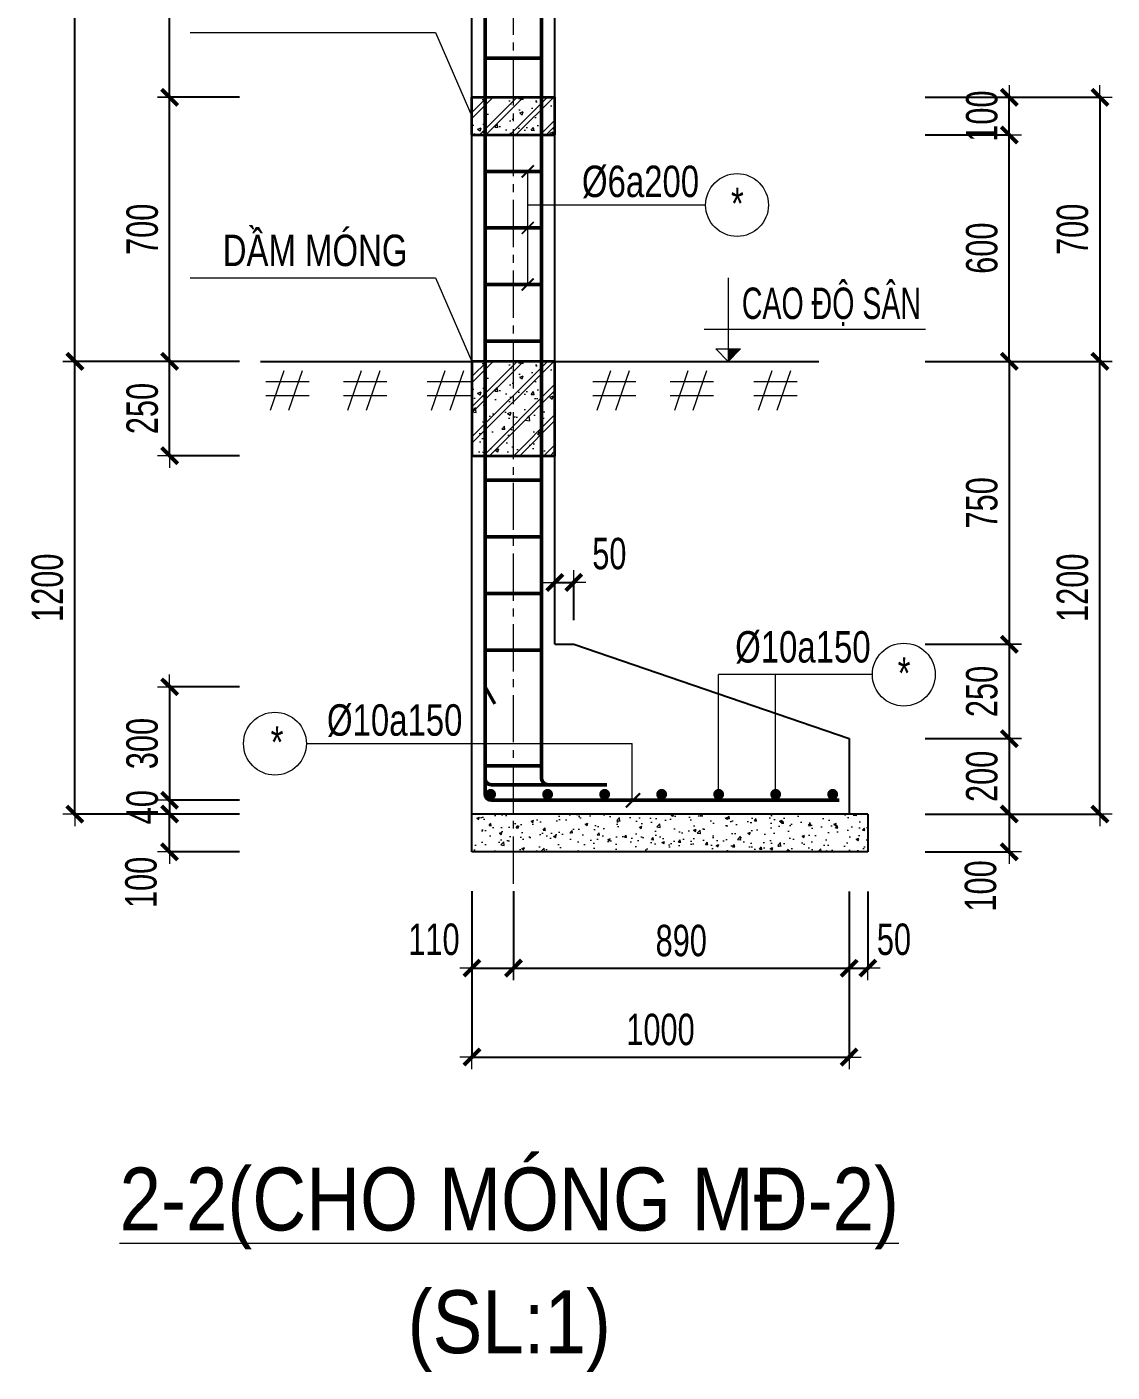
# Model space of a CAD drawing. Header units: millimetres. Extents: x 1360663 to 1465788, y -143522 to -69272.
# Drawn here: x 1406382 to 1415016, y -114816 to -104119 of the extents above; entities that cross this region are included whole.
import ezdxf
from ezdxf.enums import TextEntityAlignment as Align

# ---------------------------------------------------------------- set-up
doc = ezdxf.new("R2010")
doc.units = ezdxf.units.MM
doc.header["$MEASUREMENT"] = 0
doc.header["$PDMODE"] = 3
doc.linetypes.add('CENTER2', pattern=[1.125, 0.75, -0.125, 0.125, -0.125])
doc.layers.get('0').update_dxf_attribs({"lineweight": 18})
for name, color, linetype, lineweight in [('CDC_01.AXIS', 160, 'CENTER2', 13), ('CDC_02.DIM', 1, 'Continuous', 18), ('CDC_03.BORDER', 3, 'Continuous', 25), ('CDC_05.STEEL', 4, 'Continuous', 50), ('CDC_06.TEXT', 2, 'Continuous', 18), ('CDC_09.COLUMN', 4, 'Continuous', 35), ('CDC_10.HATCH', 251, 'Continuous', 9), ('CDC_11.NOTE', 8, 'Continuous', 18), ('CDC_14.STEELNUM', 9, 'Continuous', 18)]:
    doc.layers.add(name, color=color, linetype=linetype, lineweight=lineweight)
doc.styles.add('1', font='arial.ttf', dxfattribs={"width": 0.7})
doc.styles.add('ARIAL', font='arial.ttf', dxfattribs={"width": 0.85})
doc.styles.add('SMTEXT', font='arial.ttf', dxfattribs={"width": 0.7})
doc.dimstyles.new('X3', dxfattribs={"dimtxt": 250, "dimasz": 0.8, "dimexe": 0, "dimexo": 0, "dimgap": 90, "dimtad": 1, "dimdec": 0, "dimlfac": 0.333333, "dimzin": 13, "dimdsep": 46, "dimtxsty": '1', "dimblk1": 'CHEO', "dimblk2": 'CHEO', "dimsah": 1, "dimcen": 0, "dimclrd": 256, "dimclre": 256, "dimclrt": 3, "dimadec": 0, "dimazin": 0, "dimtfac": 1, "dimtdec": 0, "dimtix": 1, "dimtmove": 2, "dimatfit": 3, "dimldrblk": 'CHEO', "dimfxl": 1, "dimtolj": 1, "dimtzin": 13, "dimarcsym": 0})

# ---------------------------------------------------------------- blocks, each defined once
blk = doc.blocks.new('CHEO')
at = {"layer": 'CDC_02.DIM'}
for points in [[(-121, 0), (121, 0)], [(0, 121), (0, -121)]]:
    blk.add_lwpolyline(points, dxfattribs=at)
at = {"layer": 'CDC_02.DIM', "color": 2, "const_width": 40}
blk.add_lwpolyline([(80, 80), (-80, -81)], dxfattribs=at)
blk = doc.blocks.new('*D225')
at = {"layer": 'CDC_02.DIM', "lineweight": -2, "ltscale": 5, "transparency": 16777216}
for p, q in [((1408074, -106779), (1406764, -106779)), ((1406764, -110378), (1406764, -106780)), ((1408074, -110379), (1406764, -110379))]:
    blk.add_line(p, q, dxfattribs=at)
at = {"layer": 'Defpoints', "color": 0, "ltscale": 5, "transparency": 16777216}
for p in [(1406764, -106779), (1408074, -106779), (1408074, -110379)]:
    blk.add_point(p, dxfattribs=at)
at = {"layer": 'CDC_02.DIM', "lineweight": -2, "ltscale": 5, "transparency": 16777216, "xscale": 0.8, "yscale": 0.8, "zscale": 0.8}
for p, rotation in [((1406764, -106779), 90), ((1406764, -110379), 270)]:
    blk.add_blockref('CHEO', p, dxfattribs=dict(at, rotation=rotation))
at = {"layer": 'CDC_02.DIM', "color": 3, "ltscale": 5, "transparency": 16777216, "insert": (1406546, -108579), "char_height": 250, "attachment_point": 5, "rotation": 90, "style": '1'}
blk.add_mtext('\\A1;1200', dxfattribs=at)
blk = doc.blocks.new('*D226')
at = {"layer": 'CDC_02.DIM', "lineweight": -2, "ltscale": 5, "transparency": 16777216}
for p, q in [((1408074, -104679), (1407518, -104679)), ((1407518, -106778), (1407518, -104680)), ((1408074, -106779), (1407518, -106779))]:
    blk.add_line(p, q, dxfattribs=at)
at = {"layer": 'Defpoints', "color": 0, "ltscale": 5, "transparency": 16777216}
for p in [(1407518, -104679), (1408074, -104679), (1408074, -106779)]:
    blk.add_point(p, dxfattribs=at)
at = {"layer": 'CDC_02.DIM', "lineweight": -2, "ltscale": 5, "transparency": 16777216, "xscale": 0.8, "yscale": 0.8, "zscale": 0.8}
for p, rotation in [((1407518, -104679), 90), ((1407518, -106779), 270)]:
    blk.add_blockref('CHEO', p, dxfattribs=dict(at, rotation=rotation))
at = {"layer": 'CDC_02.DIM', "color": 3, "ltscale": 5, "transparency": 16777216, "insert": (1407301, -105729), "char_height": 250, "attachment_point": 5, "rotation": 90, "style": '1'}
blk.add_mtext('\\A1;700', dxfattribs=at)
blk = doc.blocks.new('*D227')
at = {"layer": 'CDC_02.DIM', "lineweight": -2, "ltscale": 5, "transparency": 16777216}
for p, q in [((1408074, -98979), (1407518, -98979)), ((1407518, -104678), (1407518, -98980)), ((1408074, -104679), (1407518, -104679))]:
    blk.add_line(p, q, dxfattribs=at)
at = {"layer": 'Defpoints', "color": 0, "ltscale": 5, "transparency": 16777216}
for p in [(1407518, -98979), (1408074, -98979), (1408074, -104679)]:
    blk.add_point(p, dxfattribs=at)
at = {"layer": 'CDC_02.DIM', "lineweight": -2, "ltscale": 5, "transparency": 16777216, "xscale": 0.8, "yscale": 0.8, "zscale": 0.8}
for p, rotation in [((1407518, -98979), 90), ((1407518, -104679), 270)]:
    blk.add_blockref('CHEO', p, dxfattribs=dict(at, rotation=rotation))
at = {"layer": 'CDC_02.DIM', "color": 3, "ltscale": 5, "transparency": 16777216, "insert": (1407301, -101829), "char_height": 250, "attachment_point": 5, "rotation": 90, "style": '1'}
blk.add_mtext('\\A1;1900', dxfattribs=at)
blk = doc.blocks.new('*D228')
at = {"layer": 'CDC_02.DIM', "lineweight": -2, "ltscale": 5, "transparency": 16777216}
for p, q in [((1408074, -98979), (1406764, -98979)), ((1406764, -106778), (1406764, -98980)), ((1408074, -106779), (1406764, -106779))]:
    blk.add_line(p, q, dxfattribs=at)
at = {"layer": 'Defpoints', "color": 0, "ltscale": 5, "transparency": 16777216}
for p in [(1406764, -98979), (1408074, -98979), (1408074, -106779)]:
    blk.add_point(p, dxfattribs=at)
at = {"layer": 'CDC_02.DIM', "lineweight": -2, "ltscale": 5, "transparency": 16777216, "xscale": 0.8, "yscale": 0.8, "zscale": 0.8}
for p, rotation in [((1406764, -98979), 90), ((1406764, -106779), 270)]:
    blk.add_blockref('CHEO', p, dxfattribs=dict(at, rotation=rotation))
at = {"layer": 'CDC_02.DIM', "color": 3, "ltscale": 5, "transparency": 16777216, "insert": (1406546, -102879), "char_height": 250, "attachment_point": 5, "rotation": 90, "style": '1'}
blk.add_mtext('\\A1;2600', dxfattribs=at)
blk = doc.blocks.new('*D229')
at = {"layer": 'CDC_02.DIM', "lineweight": -2, "ltscale": 0.2, "transparency": 16777216}
for p, q in [((1410253, -110993), (1410253, -111604)), ((1412923, -110994), (1412923, -111604)), ((1410253, -111604), (1412922, -111604))]:
    blk.add_line(p, q, dxfattribs=at)
at = {"layer": 'Defpoints', "color": 0, "ltscale": 0.2, "transparency": 16777216}
for p in [(1410253, -110993), (1412923, -110994), (1412923, -111604)]:
    blk.add_point(p, dxfattribs=at)
at = {"layer": 'CDC_02.DIM', "lineweight": -2, "ltscale": 0.2, "transparency": 16777216, "xscale": 0.8, "yscale": 0.8, "zscale": 0.8, "rotation": 180}
blk.add_blockref('CHEO', (1410253, -111604), dxfattribs=at)
at = {"layer": 'CDC_02.DIM', "lineweight": -2, "ltscale": 0.2, "transparency": 16777216, "xscale": 0.8, "yscale": 0.8, "zscale": 0.8}
blk.add_blockref('CHEO', (1412923, -111604), dxfattribs=at)
at = {"layer": 'CDC_02.DIM', "color": 3, "ltscale": 0.2, "transparency": 16777216, "insert": (1411588, -111386), "char_height": 250, "attachment_point": 5, "style": '1'}
blk.add_mtext('\\A1;890', dxfattribs=at)
blk = doc.blocks.new('*D230')
at = {"layer": 'CDC_02.DIM', "lineweight": -2, "ltscale": 0.2, "transparency": 16777216}
for p, q in [((1409923, -110993), (1409923, -111604)), ((1410253, -110993), (1410253, -111604)), ((1409923, -111604), (1410252, -111604))]:
    blk.add_line(p, q, dxfattribs=at)
at = {"layer": 'Defpoints', "color": 0, "ltscale": 0.2, "transparency": 16777216}
for p in [(1409923, -110993), (1410253, -110993), (1410253, -111604)]:
    blk.add_point(p, dxfattribs=at)
at = {"layer": 'CDC_02.DIM', "lineweight": -2, "ltscale": 0.2, "transparency": 16777216, "xscale": 0.8, "yscale": 0.8, "zscale": 0.8, "rotation": 180}
blk.add_blockref('CHEO', (1409923, -111604), dxfattribs=at)
at = {"layer": 'CDC_02.DIM', "lineweight": -2, "ltscale": 0.2, "transparency": 16777216, "xscale": 0.8, "yscale": 0.8, "zscale": 0.8}
blk.add_blockref('CHEO', (1410253, -111604), dxfattribs=at)
at = {"layer": 'CDC_02.DIM', "color": 3, "ltscale": 0.2, "transparency": 16777216, "insert": (1409621, -111376), "char_height": 250, "attachment_point": 5, "style": '1'}
blk.add_mtext('\\A1;110', dxfattribs=at)
blk = doc.blocks.new('*D231')
at = {"layer": 'CDC_02.DIM', "lineweight": -2, "ltscale": 0.2, "transparency": 16777216}
for p, q in [((1412923, -110994), (1412923, -111604)), ((1413073, -110994), (1413073, -111604)), ((1412922, -111604), (1412921, -111604)), ((1412923, -111604), (1413073, -111604)), ((1413073, -111604), (1413074, -111604))]:
    blk.add_line(p, q, dxfattribs=at)
at = {"layer": 'Defpoints', "color": 0, "ltscale": 0.2, "transparency": 16777216}
for p in [(1412923, -110994), (1413073, -110994), (1413073, -111604)]:
    blk.add_point(p, dxfattribs=at)
at = {"layer": 'CDC_02.DIM', "lineweight": -2, "ltscale": 0.2, "transparency": 16777216, "xscale": 0.8, "yscale": 0.8, "zscale": 0.8}
blk.add_blockref('CHEO', (1412923, -111604), dxfattribs=at)
at = {"layer": 'CDC_02.DIM', "lineweight": -2, "ltscale": 0.2, "transparency": 16777216, "xscale": 0.8, "yscale": 0.8, "zscale": 0.8, "rotation": 180}
blk.add_blockref('CHEO', (1413073, -111604), dxfattribs=at)
at = {"layer": 'CDC_02.DIM', "color": 3, "ltscale": 0.2, "transparency": 16777216, "insert": (1413280, -111376), "char_height": 250, "attachment_point": 5, "style": '1'}
blk.add_mtext('\\A1;50', dxfattribs=at)
blk = doc.blocks.new('*D232')
at = {"layer": 'CDC_02.DIM', "lineweight": -2, "ltscale": 0.2, "transparency": 16777216}
for p, q in [((1409923, -110993), (1409923, -112311)), ((1412923, -110994), (1412923, -112311)), ((1409923, -112311), (1412922, -112311))]:
    blk.add_line(p, q, dxfattribs=at)
at = {"layer": 'Defpoints', "color": 0, "ltscale": 0.2, "transparency": 16777216}
for p in [(1409923, -110993), (1412923, -110994), (1412923, -112311)]:
    blk.add_point(p, dxfattribs=at)
at = {"layer": 'CDC_02.DIM', "lineweight": -2, "ltscale": 0.2, "transparency": 16777216, "xscale": 0.8, "yscale": 0.8, "zscale": 0.8, "rotation": 180}
blk.add_blockref('CHEO', (1409923, -112311), dxfattribs=at)
at = {"layer": 'CDC_02.DIM', "lineweight": -2, "ltscale": 0.2, "transparency": 16777216, "xscale": 0.8, "yscale": 0.8, "zscale": 0.8}
blk.add_blockref('CHEO', (1412923, -112311), dxfattribs=at)
at = {"layer": 'CDC_02.DIM', "color": 3, "ltscale": 0.2, "transparency": 16777216, "insert": (1411423, -112093), "char_height": 250, "attachment_point": 5, "style": '1'}
blk.add_mtext('\\A1;1000', dxfattribs=at)
blk = doc.blocks.new('_ArchTick')
at = {"color": 0, "linetype": 'ByBlock', "const_width": 0.15}
blk.add_lwpolyline([(-0.5, -0.5), (0.5, 0.5)], dxfattribs=at)
blk = doc.blocks.new('*D236')
at = {"layer": 'CDC_02.DIM', "lineweight": -2, "ltscale": 5, "transparency": 16777216}
for p, q in [((1408074, -110379), (1407518, -110379)), ((1407518, -110678), (1407518, -110380)), ((1408074, -110679), (1407518, -110679))]:
    blk.add_line(p, q, dxfattribs=at)
at = {"layer": 'Defpoints', "color": 0, "ltscale": 5, "transparency": 16777216}
for p in [(1407518, -110379), (1408074, -110379), (1408074, -110679)]:
    blk.add_point(p, dxfattribs=at)
at = {"layer": 'CDC_02.DIM', "lineweight": -2, "ltscale": 5, "transparency": 16777216, "xscale": 0.8, "yscale": 0.8, "zscale": 0.8}
for p, rotation in [((1407518, -110379), 90), ((1407518, -110679), 270)]:
    blk.add_blockref('CHEO', p, dxfattribs=dict(at, rotation=rotation))
at = {"layer": 'CDC_02.DIM', "color": 3, "ltscale": 5, "transparency": 16777216, "insert": (1407291, -110922), "char_height": 250, "attachment_point": 5, "rotation": 90, "style": '1'}
blk.add_mtext('\\A1;100', dxfattribs=at)
blk = doc.blocks.new('*D237')
at = {"layer": 'CDC_02.DIM', "lineweight": -2, "ltscale": 0.2, "transparency": 16777216}
for p, q in [((1413528, -109779), (1414198, -109779)), ((1414198, -109780), (1414198, -110378)), ((1413528, -110379), (1414198, -110379))]:
    blk.add_line(p, q, dxfattribs=at)
at = {"layer": 'Defpoints', "color": 0, "ltscale": 0.2, "transparency": 16777216}
for p in [(1413528, -109779), (1413528, -110379), (1414198, -110379)]:
    blk.add_point(p, dxfattribs=at)
at = {"layer": 'CDC_02.DIM', "lineweight": -2, "ltscale": 0.2, "transparency": 16777216, "xscale": 0.8, "yscale": 0.8, "zscale": 0.8}
for p, rotation in [((1414198, -109779), 90), ((1414198, -110379), 270)]:
    blk.add_blockref('CHEO', p, dxfattribs=dict(at, rotation=rotation))
at = {"layer": 'CDC_02.DIM', "color": 3, "ltscale": 0.2, "transparency": 16777216, "insert": (1413980, -110079), "char_height": 250, "attachment_point": 5, "rotation": 90, "style": '1'}
blk.add_mtext('\\A1;200', dxfattribs=at)
blk = doc.blocks.new('*D238')
at = {"layer": 'CDC_02.DIM', "lineweight": -2, "ltscale": 0.2, "transparency": 16777216}
for p, q in [((1413528, -109029), (1414198, -109029)), ((1414198, -109029), (1414198, -109778)), ((1413528, -109779), (1414198, -109779))]:
    blk.add_line(p, q, dxfattribs=at)
at = {"layer": 'Defpoints', "color": 0, "ltscale": 0.2, "transparency": 16777216}
for p in [(1413528, -109029), (1413528, -109779), (1414198, -109779)]:
    blk.add_point(p, dxfattribs=at)
at = {"layer": 'CDC_02.DIM', "lineweight": -2, "ltscale": 0.2, "transparency": 16777216, "xscale": 0.8, "yscale": 0.8, "zscale": 0.8}
for p, rotation in [((1414198, -109029), 90), ((1414198, -109779), 270)]:
    blk.add_blockref('CHEO', p, dxfattribs=dict(at, rotation=rotation))
at = {"layer": 'CDC_02.DIM', "color": 3, "ltscale": 0.2, "transparency": 16777216, "insert": (1413980, -109404), "char_height": 250, "attachment_point": 5, "rotation": 90, "style": '1'}
blk.add_mtext('\\A1;250', dxfattribs=at)
blk = doc.blocks.new('*D239')
at = {"layer": 'CDC_02.DIM', "lineweight": -2, "ltscale": 0.2, "transparency": 16777216}
for p, q in [((1413528, -110379), (1414198, -110379)), ((1414198, -110380), (1414198, -110678)), ((1413528, -110679), (1414198, -110679))]:
    blk.add_line(p, q, dxfattribs=at)
at = {"layer": 'Defpoints', "color": 0, "ltscale": 0.2, "transparency": 16777216}
for p in [(1413528, -110379), (1413528, -110679), (1414198, -110679)]:
    blk.add_point(p, dxfattribs=at)
at = {"layer": 'CDC_02.DIM', "lineweight": -2, "ltscale": 0.2, "transparency": 16777216, "xscale": 0.8, "yscale": 0.8, "zscale": 0.8}
for p, rotation in [((1414198, -110379), 90), ((1414198, -110679), 270)]:
    blk.add_blockref('CHEO', p, dxfattribs=dict(at, rotation=rotation))
at = {"layer": 'CDC_02.DIM', "color": 3, "ltscale": 0.2, "transparency": 16777216, "insert": (1413970, -110950), "char_height": 250, "attachment_point": 5, "rotation": 90, "style": '1'}
blk.add_mtext('\\A1;100', dxfattribs=at)
blk = doc.blocks.new('*D240')
at = {"layer": 'CDC_02.DIM', "lineweight": -2, "ltscale": 0.2, "transparency": 16777216}
for p, q in [((1413528, -106779), (1414198, -106779)), ((1414198, -106780), (1414198, -109028)), ((1413528, -109029), (1414198, -109029))]:
    blk.add_line(p, q, dxfattribs=at)
at = {"layer": 'Defpoints', "color": 0, "ltscale": 0.2, "transparency": 16777216}
for p in [(1413528, -106779), (1413528, -109029), (1414198, -109029)]:
    blk.add_point(p, dxfattribs=at)
at = {"layer": 'CDC_02.DIM', "lineweight": -2, "ltscale": 0.2, "transparency": 16777216, "xscale": 0.8, "yscale": 0.8, "zscale": 0.8}
for p, rotation in [((1414198, -106779), 90), ((1414198, -109029), 270)]:
    blk.add_blockref('CHEO', p, dxfattribs=dict(at, rotation=rotation))
at = {"layer": 'CDC_02.DIM', "color": 3, "ltscale": 0.2, "transparency": 16777216, "insert": (1413980, -107904), "char_height": 250, "attachment_point": 5, "rotation": 90, "style": '1'}
blk.add_mtext('\\A1;750', dxfattribs=at)
blk = doc.blocks.new('*D241')
at = {"layer": 'CDC_02.DIM', "lineweight": -2, "ltscale": 5, "transparency": 16777216}
for p, q in [((1408074, -106779), (1407518, -106779)), ((1407518, -107528), (1407518, -106780)), ((1408074, -107529), (1407518, -107529))]:
    blk.add_line(p, q, dxfattribs=at)
at = {"layer": 'Defpoints', "color": 0, "ltscale": 5, "transparency": 16777216}
for p in [(1407518, -106779), (1408074, -106779), (1408074, -107529)]:
    blk.add_point(p, dxfattribs=at)
at = {"layer": 'CDC_02.DIM', "lineweight": -2, "ltscale": 5, "transparency": 16777216, "xscale": 0.8, "yscale": 0.8, "zscale": 0.8}
for p, rotation in [((1407518, -106779), 90), ((1407518, -107529), 270)]:
    blk.add_blockref('CHEO', p, dxfattribs=dict(at, rotation=rotation))
at = {"layer": 'CDC_02.DIM', "color": 3, "ltscale": 5, "transparency": 16777216, "insert": (1407301, -107154), "char_height": 250, "attachment_point": 5, "rotation": 90, "style": '1'}
blk.add_mtext('\\A1;250', dxfattribs=at)
blk = doc.blocks.new('*D242')
at = {"layer": 'CDC_02.DIM', "lineweight": -2, "ltscale": 5, "transparency": 16777216}
for p, q in [((1408074, -109367), (1407518, -109367)), ((1407518, -109368), (1407518, -110268)), ((1408074, -110269), (1407518, -110269))]:
    blk.add_line(p, q, dxfattribs=at)
at = {"layer": 'Defpoints', "color": 0, "ltscale": 5, "transparency": 16777216}
for p in [(1408074, -109367), (1407518, -110269), (1408074, -110269)]:
    blk.add_point(p, dxfattribs=at)
at = {"layer": 'CDC_02.DIM', "lineweight": -2, "ltscale": 5, "transparency": 16777216, "xscale": 0.8, "yscale": 0.8, "zscale": 0.8}
for p, rotation in [((1407518, -109367), 90), ((1407518, -110269), 270)]:
    blk.add_blockref('CHEO', p, dxfattribs=dict(at, rotation=rotation))
at = {"layer": 'CDC_02.DIM', "color": 3, "ltscale": 5, "transparency": 16777216, "insert": (1407300, -109818), "char_height": 250, "attachment_point": 5, "rotation": 90, "style": '1'}
blk.add_mtext('\\A1;300', dxfattribs=at)
blk = doc.blocks.new('*D243')
at = {"layer": 'CDC_02.DIM', "lineweight": -2, "ltscale": 0.2, "transparency": 16777216}
for p, q in [((1410582, -108537), (1410581, -108537)), ((1410583, -108837), (1410583, -108537)), ((1410583, -108537), (1410733, -108537)), ((1410733, -108837), (1410733, -108537)), ((1410733, -108537), (1410734, -108537))]:
    blk.add_line(p, q, dxfattribs=at)
at = {"layer": 'Defpoints', "color": 0, "ltscale": 0.2, "transparency": 16777216}
for p in [(1410733, -108537), (1410583, -108837), (1410733, -108837)]:
    blk.add_point(p, dxfattribs=at)
at = {"layer": 'CDC_02.DIM', "lineweight": -2, "ltscale": 0.2, "transparency": 16777216, "xscale": 0.8, "yscale": 0.8, "zscale": 0.8}
blk.add_blockref('CHEO', (1410583, -108537), dxfattribs=at)
at = {"layer": 'CDC_02.DIM', "lineweight": -2, "ltscale": 0.2, "transparency": 16777216, "xscale": 0.8, "yscale": 0.8, "zscale": 0.8, "rotation": 180}
blk.add_blockref('CHEO', (1410733, -108537), dxfattribs=at)
at = {"layer": 'CDC_02.DIM', "color": 3, "ltscale": 0.2, "transparency": 16777216, "insert": (1411016, -108309), "char_height": 250, "attachment_point": 5, "style": '1'}
blk.add_mtext('\\A1;50', dxfattribs=at)
blk = doc.blocks.new('*D244')
at = {"layer": 'CDC_02.DIM', "lineweight": -2, "ltscale": 5, "transparency": 16777216}
for p, q in [((1407518, -110268), (1407518, -110267)), ((1408074, -110269), (1407518, -110269)), ((1407518, -110269), (1407518, -110379)), ((1408074, -110379), (1407518, -110379)), ((1407518, -110380), (1407518, -110380))]:
    blk.add_line(p, q, dxfattribs=at)
at = {"layer": 'Defpoints', "color": 0, "ltscale": 5, "transparency": 16777216}
for p in [(1408074, -110269), (1407518, -110379), (1408074, -110379)]:
    blk.add_point(p, dxfattribs=at)
at = {"layer": 'CDC_02.DIM', "lineweight": -2, "ltscale": 5, "transparency": 16777216, "xscale": 0.8, "yscale": 0.8, "zscale": 0.8}
for p, rotation in [((1407518, -110269), 270), ((1407518, -110379), 90)]:
    blk.add_blockref('CHEO', p, dxfattribs=dict(at, rotation=rotation))
at = {"layer": 'CDC_02.DIM', "color": 3, "ltscale": 5, "transparency": 16777216, "insert": (1407301, -110324), "char_height": 250, "attachment_point": 5, "rotation": 90, "style": '1'}
blk.add_mtext('\\A1;40', dxfattribs=at)
blk = doc.blocks.new('*D221')
at = {"layer": 'CDC_02.DIM', "lineweight": -2, "ltscale": 0.2, "transparency": 16777216}
for p, q in [((1413528, -104679), (1414919, -104679)), ((1414919, -104680), (1414919, -106778)), ((1413528, -106779), (1414919, -106779))]:
    blk.add_line(p, q, dxfattribs=at)
at = {"layer": 'Defpoints', "color": 0, "ltscale": 0.2, "transparency": 16777216}
for p in [(1413528, -104679), (1413528, -106779), (1414919, -106779)]:
    blk.add_point(p, dxfattribs=at)
at = {"layer": 'CDC_02.DIM', "lineweight": -2, "ltscale": 0.2, "transparency": 16777216, "xscale": 0.8, "yscale": 0.8, "zscale": 0.8}
for p, rotation in [((1414919, -104679), 90), ((1414919, -106779), 270)]:
    blk.add_blockref('CHEO', p, dxfattribs=dict(at, rotation=rotation))
at = {"layer": 'CDC_02.DIM', "color": 3, "ltscale": 0.2, "transparency": 16777216, "insert": (1414701, -105729), "char_height": 250, "attachment_point": 5, "rotation": 90, "style": '1'}
blk.add_mtext('\\A1;700', dxfattribs=at)
blk = doc.blocks.new('*D222')
at = {"layer": 'CDC_02.DIM', "lineweight": -2, "ltscale": 0.2, "transparency": 16777216}
for p, q in [((1413528, -104679), (1414198, -104679)), ((1414198, -104678), (1414198, -104677)), ((1414198, -104979), (1414198, -104679)), ((1413528, -104979), (1414198, -104979)), ((1414198, -104980), (1414198, -104981))]:
    blk.add_line(p, q, dxfattribs=at)
at = {"layer": 'Defpoints', "color": 0, "ltscale": 0.2, "transparency": 16777216}
for p in [(1413528, -104679), (1414198, -104679), (1413528, -104979)]:
    blk.add_point(p, dxfattribs=at)
at = {"layer": 'CDC_02.DIM', "lineweight": -2, "ltscale": 0.2, "transparency": 16777216, "xscale": 0.8, "yscale": 0.8, "zscale": 0.8}
for p, rotation in [((1414198, -104679), 270), ((1414198, -104979), 90)]:
    blk.add_blockref('CHEO', p, dxfattribs=dict(at, rotation=rotation))
at = {"layer": 'CDC_02.DIM', "color": 3, "ltscale": 0.2, "transparency": 16777216, "insert": (1413980, -104829), "char_height": 250, "attachment_point": 5, "rotation": 90, "style": '1'}
blk.add_mtext('\\A1;100', dxfattribs=at)
blk = doc.blocks.new('*D223')
at = {"layer": 'CDC_02.DIM', "lineweight": -2, "ltscale": 0.2, "transparency": 16777216}
for p, q in [((1413528, -104979), (1414198, -104979)), ((1414198, -106778), (1414198, -104980)), ((1413528, -106779), (1414198, -106779))]:
    blk.add_line(p, q, dxfattribs=at)
at = {"layer": 'Defpoints', "color": 0, "ltscale": 0.2, "transparency": 16777216}
for p in [(1413528, -104979), (1414198, -104979), (1413528, -106779)]:
    blk.add_point(p, dxfattribs=at)
at = {"layer": 'CDC_02.DIM', "lineweight": -2, "ltscale": 0.2, "transparency": 16777216, "xscale": 0.8, "yscale": 0.8, "zscale": 0.8}
for p, rotation in [((1414198, -104979), 90), ((1414198, -106779), 270)]:
    blk.add_blockref('CHEO', p, dxfattribs=dict(at, rotation=rotation))
at = {"layer": 'CDC_02.DIM', "color": 3, "ltscale": 0.2, "transparency": 16777216, "insert": (1413980, -105879), "char_height": 250, "attachment_point": 5, "rotation": 90, "style": '1'}
blk.add_mtext('\\A1;600', dxfattribs=at)
blk = doc.blocks.new('*D224')
at = {"layer": 'CDC_02.DIM', "lineweight": -2, "ltscale": 0.2, "transparency": 16777216}
for p, q in [((1413528, -106779), (1414919, -106779)), ((1414919, -110378), (1414919, -106780)), ((1413528, -110379), (1414919, -110379))]:
    blk.add_line(p, q, dxfattribs=at)
at = {"layer": 'Defpoints', "color": 0, "ltscale": 0.2, "transparency": 16777216}
for p in [(1413528, -106779), (1414919, -106779), (1413528, -110379)]:
    blk.add_point(p, dxfattribs=at)
at = {"layer": 'CDC_02.DIM', "lineweight": -2, "ltscale": 0.2, "transparency": 16777216, "xscale": 0.8, "yscale": 0.8, "zscale": 0.8}
for p, rotation in [((1414919, -106779), 90), ((1414919, -110379), 270)]:
    blk.add_blockref('CHEO', p, dxfattribs=dict(at, rotation=rotation))
at = {"layer": 'CDC_02.DIM', "color": 3, "ltscale": 0.2, "transparency": 16777216, "insert": (1414701, -108579), "char_height": 250, "attachment_point": 5, "rotation": 90, "style": '1'}
blk.add_mtext('\\A1;1200', dxfattribs=at)

msp = doc.modelspace()

# ---------------------------------------------------------------- hatches: boundary and pattern name
at = {"layer": 'CDC_10.HATCH'}
h = msp.add_hatch(dxfattribs=at)
h.set_pattern_fill('BT-01', color=256, scale=40, style=0, pattern_type=2)
h.set_pattern_definition([(50, (-94175.65, -133752.6), (286.904073, -25.100854), [30, -330]), (355, (-94175.65, -133752.6), (-55.500533, 300.876853), [24, -264]), (100.4514, (-94151.75, -133754.68), (231.403753, 275.775817), [25.496076, -280.456845]), (46.1842, (-94175.65, -133672.6), (426.89642, -66.207606), [45, -495]), (96.6356, (-94140.1, -133678.1), (373.86508, 389.64715), [38.24412, -420.6852]), (351.1842, (-94175.65, -133672.6), (373.86478, 389.64744), [36, -396]), (21, (-94135.65, -133692.6), (238.76282, -161.047556), [30, -330]), (326, (-94135.65, -133692.6), (97.32613, 290.06002), [24, -264]), (71.4514, (-94115.76, -133706), (336.08905, 129.0122), [25.496076, -280.456845]), (37.5, (-94175.65, -133752.59), (4.863942, 133.1575415), [0, -260.8, 0, -268, 0, -265]), (7.5, (-94175.65, -133752.59), (105.227815, 157.764685), [0, -152.8, 0, -254.8, 0, -101]), (327.5, (-94264.85, -133752.59), (213.5289745, -9.021949), [0, -100, 0, -312, 0, -414]), (317.5, (-94304.85, -133752.59), (233.274468, 40.041993), [0, -130, 0, -207.2, 0, -294]), (45, (-94175.65, -133752.59), (-120.208153, 120.208153), []), (45, (-94175.65, -133703.59), (-120.208153, 120.208153), [])])
h.paths.add_polyline_path([(1409922.6, -104979), (1410582.6, -104979), (1410582.6, -104679), (1409922.6, -104679)])
h = msp.add_hatch(dxfattribs=at)
h.set_pattern_fill('BT-01', color=256, scale=40, style=0, pattern_type=2)
h.set_pattern_definition([(50, (-94175.65, -135852.41), (286.904073, -25.100854), [30, -330]), (355, (-94175.65, -135852.41), (-55.500533, 300.876853), [24, -264]), (100.4514, (-94151.75, -135854.5), (231.403753, 275.775817), [25.496076, -280.456845]), (46.1842, (-94175.65, -135772.4), (426.89642, -66.207606), [45, -495]), (96.6356, (-94140.1, -135777.93), (373.86508, 389.64715), [38.24412, -420.6852]), (351.1842, (-94175.65, -135772.4), (373.86478, 389.64744), [36, -396]), (21, (-94135.65, -135792.41), (238.76282, -161.047556), [30, -330]), (326, (-94135.65, -135792.41), (97.32613, 290.06002), [24, -264]), (71.4514, (-94115.76, -135805.84), (336.08905, 129.0122), [25.496076, -280.456845]), (37.5, (-94175.65, -135852.41), (4.863942, 133.1575415), [0, -260.8, 0, -268, 0, -265]), (7.5, (-94175.65, -135852.41), (105.227815, 157.764685), [0, -152.8, 0, -254.8, 0, -101]), (327.5, (-94264.85, -135852.41), (213.5289745, -9.021949), [0, -100, 0, -312, 0, -414]), (317.5, (-94304.85, -135852.41), (233.274468, 40.041993), [0, -130, 0, -207.2, 0, -294]), (45, (-94175.65, -135852.41), (-120.208153, 120.208153), []), (45, (-94175.65, -135803.41), (-120.208153, 120.208153), [])])
h.paths.add_polyline_path([(1410582.6, -106778.9), (1409922.6, -106778.9), (1409922.6, -107528.9), (1410582.6, -107528.9)])
at = {"layer": 'CDC_10.HATCH', "ltscale": 5}
h = msp.add_hatch(dxfattribs=at)
h.set_pattern_fill('AR-CONC', color=256, scale=30, style=0)
h.set_pattern_definition([(50, (60170.82, 564668.56), (215.178055, -18.82564), [22.5, -247.5]), (355, (60170.82, 564668.56), (-41.6254, 225.65764), [18, -198]), (100.4514, (60188.75, 564667), (173.552815, 206.831863), [19.122057, -210.342634]), (46.1842, (60170.82, 564728.56), (320.172315, -49.655704), [33.75, -371.25]), (96.6356, (60197.5, 564724.42), (280.39881, 292.23536), [28.683086, -315.5139]), (351.1842, (60170.82, 564728.56), (280.39858, 292.23558), [27, -297]), (21, (60200.82, 564713.56), (179.072116, -120.785667), [22.5, -247.5]), (326, (60200.82, 564713.56), (72.9946, 217.545014), [18, -198]), (71.4514, (60215.75, 564703.5), (252.06679, 96.75915), [19.122057, -210.342634]), (37.5, (60170.82, 564668.56), (3.6479566, 99.868156), [0, -195.6, 0, -201, 0, -198.75]), (7.5, (60170.82, 564668.56), (78.920861, 118.3235136), [0, -114.6, 0, -191.1, 0, -75.75]), (327.5, (60103.92, 564668.56), (160.146731, -6.7664615), [0, -75, 0, -234, 0, -310.5]), (317.5, (60073.92, 564668.56), (174.955851, 30.031495), [0, -97.5, 0, -155.4, 0, -220.5])])
h.paths.add_polyline_path([(1410252.6, -110378.9), (1409922.6, -110378.9), (1409922.6, -110678.9), (1410252.6, -110678.9)])
h.paths.add_polyline_path([(1413072.6, -110678.9), (1413072.6, -110378.9), (1410252.6, -110378.9), (1410252.6, -110678.9)])

# ---------------------------------------------------------------- linework, layer by layer
at = {"layer": 'CDC_01.AXIS', "ltscale": 500}
msp.add_line((1410252.6, -110932.3), (1410252.6, -98663.9), dxfattribs=at)
at = {"layer": 'CDC_03.BORDER', "ltscale": 5}
for p, q in [((1409922.6, -106778.9), (1409922.6, -98978.9)), ((1410582.6, -109028.7), (1410582.6, -98978.9)), ((1408240.1, -106778.9), (1409922.6, -106778.9)), ((1409922.6, -110678.9), (1409922.6, -106778.9)), ((1410582.6, -106778.9), (1412682.6, -106778.9)), ((1410582.6, -109028.7), (1410732.6, -109028.7)), ((1410732.6, -109028.7), (1412922.6, -109779)), ((1412922.6, -109779), (1412922.6, -110379)), ((1412922.6, -110379), (1409922.6, -110378.9)), ((1413072.6, -110379), (1409922.6, -110378.9)), ((1413072.6, -110379), (1413072.6, -110679)), ((1413072.6, -110679), (1409922.6, -110678.9))]:
    msp.add_line(p, q, dxfattribs=at)
at = {"layer": 'CDC_05.STEEL'}
for p, q in [((1410027.6, -104368.2), (1410477.6, -104368.2)), ((1410027.6, -105268.2), (1410477.6, -105268.2)), ((1410027.6, -105718.2), (1410477.6, -105718.2)), ((1410027.6, -106168.2), (1410477.6, -106168.2)), ((1410027.6, -106618.2), (1410477.6, -106618.2)), ((1410027.6, -107724.4), (1410477.6, -107724.4)), ((1410027.6, -108174.4), (1410477.6, -108174.4)), ((1410027.6, -108624.4), (1410477.6, -108624.4)), ((1410027.6, -109074.4), (1410477.6, -109074.4)), ((1410027.6, -109367.4), (1410104, -109501.3)), ((1410027.6, -109468.2), (1410027.6, -110218.9)), ((1410027.6, -109995.7), (1410477.6, -109995.7)), ((1412843.3, -110269), (1410077.6, -110268.9))]:
    msp.add_line(p, q, dxfattribs=at)
for points in [[(1410027.6, -99072.4), (1410027.6, -110095.7, 0.4142136), (1410077.6, -110145.7), (1410546.1, -110145.7)], [(1410477.6, -99072.4), (1410477.6, -110095.7, 0.4142136), (1410527.6, -110145.7), (1410996.1, -110145.7)]]:
    msp.add_lwpolyline(points, format="xyb", dxfattribs=at)
at = {"layer": 'CDC_05.STEEL', "const_width": 43.1}
for points in [[(1410049.9, -110222, 1), (1410093, -110222, 1)], [(1410546.6, -110222, -1), (1410503.4, -110222, -1)], [(1411000.1, -110222, -1), (1410957, -110222, -1)], [(1411453.6, -110222, -1), (1411410.5, -110222, -1)], [(1411907.1, -110222, -1), (1411864, -110222, -1)], [(1412360.6, -110222.1, -1), (1412317.5, -110222.1, -1)], [(1412814.2, -110222.1, -1), (1412771, -110222.1, -1)]]:
    msp.add_lwpolyline(points, format="xyb", close=True, dxfattribs=at)
at = {"layer": 'CDC_05.STEEL'}
msp.add_arc((1410077.6, -110218.9), 50, 180, 270, dxfattribs=at)
at = {"layer": 'CDC_09.COLUMN'}
for p, q in [((1409922.6, -104679), (1410582.6, -104679)), ((1409922.6, -104979), (1409922.6, -104679)), ((1410582.6, -104979), (1410582.6, -104679)), ((1409922.6, -104979), (1410582.6, -104979))]:
    msp.add_line(p, q, dxfattribs=at)
msp.add_lwpolyline([(1410582.6, -106778.9), (1409922.6, -106778.9), (1409922.6, -107528.9), (1410582.6, -107528.9), (1410582.6, -106778.9)], dxfattribs=at)
at = {"layer": 'CDC_10.HATCH', "ltscale": 5}
for p, q in [((1408425.2, -106854.9), (1408316.7, -107169.4)), ((1408573.4, -106854.9), (1408464.9, -107169.4)), ((1409042.2, -106854.9), (1408933.7, -107169.4)), ((1409190.4, -106854.9), (1409081.9, -107169.4)), ((1409708.2, -106854.9), (1409599.7, -107169.4)), ((1409856.4, -106854.9), (1409747.9, -107169.4)), ((1411024.7, -106854.9), (1410916.2, -107169.4)), ((1411172.9, -106854.9), (1411064.4, -107169.4)), ((1411641.7, -106854.9), (1411533.2, -107169.4)), ((1411789.9, -106854.9), (1411681.4, -107169.4)), ((1412307.7, -106854.9), (1412199.2, -107169.4)), ((1412455.9, -106854.9), (1412347.4, -107169.4)), ((1408284.2, -106937.9), (1408628.2, -106937.9)), ((1408901.2, -106937.9), (1409245.2, -106937.9)), ((1409567.2, -106937.9), (1409911.2, -106937.9)), ((1410883.7, -106937.9), (1411227.7, -106937.9)), ((1411500.7, -106937.9), (1411844.7, -106937.9)), ((1412166.7, -106937.9), (1412510.7, -106937.9)), ((1408284.2, -107050.4), (1408628.2, -107050.4)), ((1408901.2, -107050.4), (1409245.2, -107050.4)), ((1409567.2, -107050.4), (1409911.2, -107050.4)), ((1410883.7, -107050.4), (1411227.7, -107050.4)), ((1411500.7, -107050.4), (1411844.7, -107050.4)), ((1412166.7, -107050.4), (1412510.7, -107050.4))]:
    msp.add_line(p, q, dxfattribs=at)
at = {"layer": 'CDC_11.NOTE'}
for p, q in [((1410366.6, -106168.2), (1410366.6, -105268.2)), ((1411781.8, -105535.8), (1410366.6, -105535.8)), ((1411961.5, -106114.2), (1411961.5, -106778.9)), ((1411770.7, -106522.5), (1413531.2, -106522.5)), ((1411863.2, -106678.1), (1412059.9, -106678.1)), ((1411961.5, -106778.9), (1411863.2, -106678.1)), ((1411961.5, -106778.9), (1411863.2, -106678.1)), ((1411863.2, -106678.1), (1412059.9, -106678.1)), ((1411961.5, -106778.9), (1412059.9, -106678.1)), ((1411961.5, -106778.9), (1412059.9, -106678.1)), ((1411834, -106778.9), (1412089.1, -106778.9)), ((1413108.3, -109269.9), (1411885.6, -109269.9)), ((1411885.6, -110222), (1411885.6, -109269.9)), ((1412339.1, -110222.1), (1412339.1, -109269.9)), ((1408605.8, -109818.9), (1411196.3, -109818.9)), ((1411196.3, -110268.9), (1411196.3, -109818.9))]:
    msp.add_line(p, q, dxfattribs=at)
at = {"layer": 'CDC_11.NOTE', "ltscale": 0.2}
for points in [[(1407681.5, -104164), (1409632.6, -104164), (1409922.6, -104829)], [(1407681.5, -106113.8), (1409632.7, -106113.8), (1409922.7, -106778.9)]]:
    msp.add_lwpolyline(points, dxfattribs=at)
at = {"layer": 'CDC_11.NOTE'}
msp.add_solid([(1411961.5, -106778.9), (1411961.5, -106678.1), (1412059.9, -106678.1)], dxfattribs=at)
msp.add_solid([(1411961.5, -106778.9), (1411961.5, -106678.1), (1412059.9, -106678.1)], dxfattribs=at)
at = {"layer": 'CDC_14.STEELNUM'}
for centre in [(1412031.8, -105535.8), (1413358.3, -109269.9), (1408355.8, -109818.9)]:
    msp.add_circle(centre, 250, dxfattribs=at)

# ---------------------------------------------------------------- block references
at = {"rotation": 180}
for p, xscale, yscale, zscale in [((1410366.6, -105268.2), 95.625, 95.625, 95.625), ((1410366.6, -105718.2), 95.625, 95.625, 95.625), ((1410366.6, -106168.2), 95.625, 95.625, 95.625), ((1411203.8, -110268.9), 112.5, 112.5, 112.5)]:
    msp.add_blockref('_ArchTick', p, dxfattribs=dict(at, xscale=xscale, yscale=yscale, zscale=zscale))

# ---------------------------------------------------------------- texts
at = {"layer": 'CDC_06.TEXT', "linetype": 'ByBlock', "style": 'SMTEXT', "width": 0.75}
for s, p in [('%%C6a200', (1411730.2, -105347.6)), ('%%C10a150', (1413094.6, -109048.8)), ('%%C10a150', (1409847.3, -109630.7))]:
    msp.add_text(s, height=250, dxfattribs=at).set_placement(p, align=Align.MIDDLE_RIGHT)
for p in [(1412034.4, -105648.6), (1413360.9, -109382.7), (1408372.7, -109931.7)]:
    msp.add_text('*', height=250, dxfattribs=at).set_placement(p, align=Align.CENTER)
msp.add_text('DẦM MÓNG', height=250, dxfattribs=at).set_placement((1408675.2, -105860.3), align=Align.MIDDLE)
at = {"layer": 'CDC_06.TEXT', "style": 'SMTEXT', "width": 0.65}
msp.add_text('CAO ĐỘ SÂN', height=250, dxfattribs=at).set_placement((1412070.1, -106442.2))
at = {"layer": 'CDC_06.TEXT', "linetype": 'Continuous', "style": 'ARIAL', "width": 0.85}
for s, p in [('%%U2-2(CHO MÓNG MĐ-2)', (1410219.8, -113450)), ('(SL:1)', (1410219.8, -114477.5))]:
    msp.add_text(s, height=500, dxfattribs=at).set_placement(p, align=Align.MIDDLE)

# ---------------------------------------------------------------- dimensions: what is measured, and where the dimension line sits
at = {"layer": 'CDC_02.DIM', "ltscale": 5}
for base, p1, p2, picture, middle in [((1406764.1, -98978.9), (1408074.3, -106778.9), (1408074.3, -98978.9), '*D228', (1406546.5, -102878.9)), ((1407518.2, -98978.9), (1408074.3, -104679), (1408074.3, -98978.9), '*D227', (1407300.6, -101829)), ((1407518.2, -104679), (1408074.3, -106778.9), (1408074.3, -104679), '*D226', (1407300.6, -105729)), ((1406764.1, -106778.9), (1408074.3, -110378.9), (1408074.3, -106778.9), '*D225', (1406546.5, -108578.9)), ((1407518.2, -106778.9), (1408074.3, -107528.9), (1408074.3, -106778.9), '*D241', (1407300.6, -107153.9)), ((1407518.2089, -110268.8716), (1408074.3456, -109367.4081), (1408074.3456, -110268.8716), '*D242', (1407300.4804, -109818.1399))]:
    dim = msp.add_linear_dim(base=base, p1=p1, p2=p2, angle=90, dimstyle='X3', dxfattribs=at)
    dim.commit()
    dim.dimension.update_dxf_attribs({"geometry": picture, "text_midpoint": middle})
at = {"layer": 'CDC_02.DIM', "ltscale": 0.2}
for base, p1, p2, picture, middle in [((1414198, -104679), (1413528.4, -104979), (1413528.4, -104679), '*D222', (1413980.3, -104829)), ((1414918.8, -106778.9), (1413528.4, -104679), (1413528.4, -106778.9), '*D221', (1414701.2, -105729)), ((1414198, -104979), (1413528.4, -106778.9), (1413528.4, -104979), '*D223', (1413980.3, -105879)), ((1414198, -109028.7), (1413528.4, -106778.9), (1413528.4, -109028.7), '*D240', (1413980.3, -107903.8)), ((1414918.8, -106778.9), (1413528.4, -110378.9), (1413528.4, -106778.9), '*D224', (1414701.2, -108578.9)), ((1414197.8, -109778.9), (1413528.4, -109028.7), (1413528.4, -109778.9), '*D238', (1413980.2, -109403.8)), ((1414197.8, -110378.9), (1413528.4, -109778.9), (1413528.4, -110378.9), '*D237', (1413980.2, -110078.9))]:
    dim = msp.add_linear_dim(base=base, p1=p1, p2=p2, angle=90, dimstyle='X3', dxfattribs=at)
    dim.commit()
    dim.dimension.update_dxf_attribs({"geometry": picture, "text_midpoint": middle})
for base, p1, p2, picture, middle in [((1410732.6, -108536.9), (1410582.6, -108836.9), (1410732.6, -108836.9), '*D243', (1411016.3, -108309.3)), ((1410252.6, -111603.9), (1409922.6, -110993.4), (1410252.6, -110993.4), '*D230', (1409621.4, -111376.2)), ((1413072.6, -111604.1), (1412922.6, -110993.5), (1413072.6, -110993.5), '*D231', (1413280.5, -111376.4))]:
    dim = msp.add_linear_dim(base=base, p1=p1, p2=p2, dimstyle='X3', dxfattribs=at)
    dim.commit()
    dim.dimension.update_dxf_attribs({"geometry": picture, "text_midpoint": middle, "dimtype": 160})
at = {"layer": 'CDC_02.DIM', "ltscale": 5}
dim = msp.add_linear_dim(base=(1407518.2, -110378.9), p1=(1408074.3, -110268.9), p2=(1408074.3, -110378.9), angle=90, text='40', dimstyle='X3', dxfattribs=at)
dim.commit()
dim.dimension.update_dxf_attribs({"geometry": '*D244', "text_midpoint": (1407300.6, -110323.9)})
dim = msp.add_linear_dim(base=(1407518.2, -110378.9), p1=(1408074.3, -110678.9), p2=(1408074.3, -110378.9), angle=90, dimstyle='X3', dxfattribs=at)
dim.commit()
dim.dimension.update_dxf_attribs({"geometry": '*D236', "text_midpoint": (1407290.6, -110922.4), "dimtype": 160})
at = {"layer": 'CDC_02.DIM', "ltscale": 0.2}
dim = msp.add_linear_dim(base=(1414197.8, -110678.9), p1=(1413528.4, -110378.9), p2=(1413528.4, -110678.9), angle=90, dimstyle='X3', dxfattribs=at)
dim.commit()
dim.dimension.update_dxf_attribs({"geometry": '*D239', "text_midpoint": (1413970.2, -110949.5), "dimtype": 160})
for base, p1, p2, picture, middle in [((1412922.6, -112310.5), (1409922.6, -110993.4), (1412922.6, -110993.6), '*D232', (1411422.6, -112092.9)), ((1412922.6, -111604), (1410252.6, -110993.4), (1412922.6, -110993.5), '*D229', (1411587.6, -111386.4))]:
    dim = msp.add_linear_dim(base=base, p1=p1, p2=p2, dimstyle='X3', dxfattribs=at)
    dim.commit()
    dim.dimension.update_dxf_attribs({"geometry": picture, "text_midpoint": middle})

doc.saveas('drawing.dxf')
